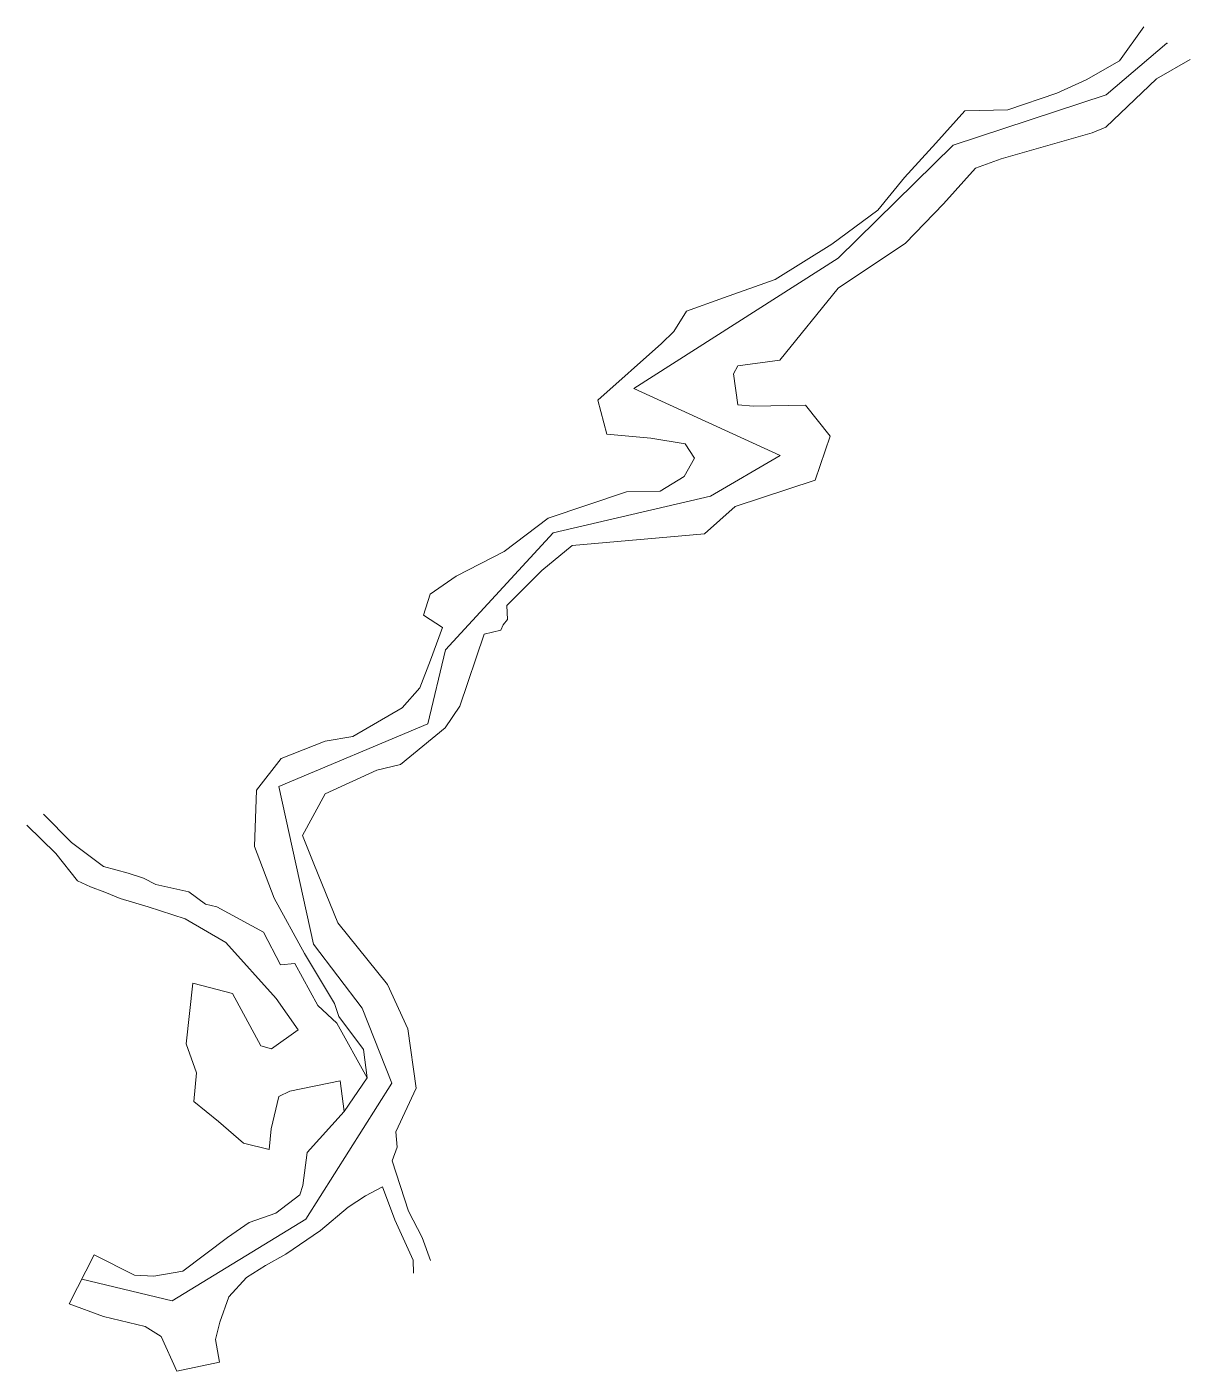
# Model space of a CAD drawing. Header units: millimetres. Extents: x 751767.3 to 751839.3, y 4175407.5 to 4175490.7.
import ezdxf

# ---------------------------------------------------------------- set-up
doc = ezdxf.new("R2010")
doc.units = ezdxf.units.MM
for name, color, linetype, lineweight in [('735YENI', 18, 'Continuous', 13), ('GEOFENCE', 3, 'Continuous', 0), ('INIT_COORD', 5, 'Continuous', 0)]:
    doc.layers.add(name, color=color, linetype=linetype, lineweight=lineweight)

msp = doc.modelspace()

# ---------------------------------------------------------------- linework, layer by layer
at = {"layer": '735YENI', "lineweight": 0}
for p, q in [((751836.426, 4175490.733, 732.865), (751834.925, 4175488.64, 733.261)), ((751834.925, 4175488.64, 733.261), (751832.852, 4175487.449, 733.876)), ((751837.217, 4175487.523, 733.392), (751839.298, 4175488.71, 733.205)), ((751832.852, 4175487.449, 733.876), (751831.05, 4175486.621, 734.257)), ((751834.082, 4175484.514, 734.118), (751837.217, 4175487.523, 733.392)), ((751831.05, 4175486.621, 734.257), (751828.007, 4175485.589, 734.497)), ((751825.341, 4175485.525, 734.49), (751823.552, 4175483.541, 734.61)), ((751828.007, 4175485.589, 734.497), (751825.341, 4175485.525, 734.49)), ((751827.591, 4175482.569, 734.554), (751833.223, 4175484.172, 734.294)), ((751833.223, 4175484.172, 734.294), (751834.082, 4175484.514, 734.118)), ((751823.552, 4175483.541, 734.61), (751821.611, 4175481.398, 734.61)), ((751826.011, 4175481.976, 734.49), (751827.591, 4175482.569, 734.554)), ((751821.611, 4175481.398, 734.61), (751819.951, 4175479.387, 734.61)), ((751824.024, 4175479.767, 734.61), (751826.011, 4175481.976, 734.49)), ((751821.676, 4175477.331, 734.61), (751824.024, 4175479.767, 734.61)), ((751819.951, 4175479.387, 734.61), (751817.115, 4175477.269, 734.61)), ((751817.115, 4175477.269, 734.61), (751813.602, 4175475.085, 734.61)), ((751817.507, 4175474.542, 734.822), (751821.676, 4175477.331, 734.61)), ((751813.602, 4175475.085, 734.61), (751810.4, 4175473.96, 734.946)), ((751810.4, 4175473.96, 734.946), (751808.105, 4175473.128, 734.925)), ((751813.902, 4175470.086, 734.5), (751817.507, 4175474.542, 734.822)), ((751808.105, 4175473.128, 734.925), (751807.335, 4175471.871, 734.556)), ((751807.335, 4175471.871, 734.556), (751806.555, 4175471.128, 734.255)), ((751806.555, 4175471.128, 734.255), (751802.614, 4175467.612, 734.113)), ((751811.024, 4175469.256, 734.409), (751811.294, 4175469.751, 734.5)), ((751811.294, 4175469.751, 734.5), (751813.902, 4175470.086, 734.5)), ((751811.296, 4175467.322, 734.108), (751811.024, 4175469.256, 734.409)), ((751802.614, 4175467.612, 734.113), (751803.184, 4175465.508, 734.385)), ((751812.27, 4175467.248, 734.402), (751811.296, 4175467.322, 734.108)), ((751815.48, 4175467.296, 734.5), (751812.27, 4175467.248, 734.402)), ((751817.006, 4175465.387, 734.5), (751815.48, 4175467.296, 734.5)), ((751803.184, 4175465.508, 734.385), (751805.913, 4175465.259, 734.325)), ((751805.913, 4175465.259, 734.325), (751808.031, 4175464.921, 733.831)), ((751808.031, 4175464.921, 733.831), (751808.608, 4175464.018, 733.794)), ((751816.072, 4175462.664, 734.5), (751817.006, 4175465.387, 734.5)), ((751808.608, 4175464.018, 733.794), (751807.976, 4175462.893, 733.862)), ((751807.976, 4175462.893, 733.862), (751806.475, 4175461.986, 733.755)), ((751811.119, 4175461.02, 736.345), (751816.072, 4175462.664, 734.5)), ((751804.402, 4175461.93, 734.02), (751799.543, 4175460.303, 733.982)), ((751806.475, 4175461.986, 733.755), (751804.402, 4175461.93, 734.02)), ((751809.233, 4175459.33, 734.171), (751811.119, 4175461.02, 736.345)), ((751799.543, 4175460.303, 733.982), (751796.822, 4175458.24, 733.027)), ((751801.028, 4175458.619, 733.915), (751809.233, 4175459.33, 734.171)), ((751796.822, 4175458.24, 733.027), (751793.846, 4175456.715, 732.307)), ((751799.164, 4175457.063, 733.4), (751801.028, 4175458.619, 733.915)), ((751792.25, 4175455.608, 733.022), (751793.846, 4175456.715, 732.307)), ((751796.983, 4175454.896, 732.013), (751799.164, 4175457.063, 733.4)), ((751791.82, 4175454.29, 733.022), (751792.25, 4175455.608, 732.307)), ((751797.03, 4175454.04, 732.013), (751796.983, 4175454.896, 733.4)), ((751792.995, 4175453.536, 733.022), (751791.82, 4175454.29, 732.307)), ((751796.756, 4175453.708, 732.013), (751797.03, 4175454.04, 733.4)), ((751792.264, 4175451.51, 733.31), (751792.995, 4175453.536, 733.022)), ((751795.576, 4175453.122, 732.013), (751794.068, 4175448.656, 733.437)), ((751795.576, 4175453.122, 732.013), (751796.624, 4175453.374, 733.4)), ((751796.624, 4175453.374, 732.013), (751796.756, 4175453.708, 733.4)), ((751791.608, 4175449.806, 733.731), (751792.264, 4175451.51, 733.31)), ((751791.608, 4175449.806, 733.731), (751790.507, 4175448.553, 733.524)), ((751790.507, 4175448.553, 733.524), (751787.447, 4175446.78, 733.869)), ((751793.162, 4175447.33, 733.491), (751794.068, 4175448.656, 733.437)), ((751790.398, 4175445.061, 733.709), (751793.162, 4175447.33, 733.491)), ((751785.738, 4175446.494, 733.892), (751783.012, 4175445.415, 733.826)), ((751787.447, 4175446.78, 733.869), (751785.738, 4175446.494, 733.892)), ((751783.012, 4175445.415, 733.826), (751781.495, 4175443.468, 733.793)), ((751785.732, 4175443.245, 733.901), (751788.933, 4175444.697, 733.869)), ((751788.933, 4175444.697, 733.869), (751790.398, 4175445.061, 733.709)), ((751781.495, 4175443.468, 733.793), (751781.373, 4175439.973, 733.617)), ((751784.34, 4175440.657, 733.631), (751785.732, 4175443.245, 733.901)), ((751770.031, 4175440.215, 760.835), (751768.302, 4175441.968, 762.778)), ((751767.269, 4175441.298, 762.778), (751769.064, 4175439.549, 760.835)), ((751785.037, 4175438.894, 733.688), (751784.34, 4175440.657, 733.631)), ((751772.014, 4175438.733, 756.333), (751770.031, 4175440.215, 760.835)), ((751781.373, 4175439.973, 733.617), (751782.572, 4175436.77, 733.474)), ((751769.064, 4175439.549, 760.835), (751770.394, 4175437.848, 757.457)), ((751786.516, 4175435.249, 733.374), (751785.037, 4175438.894, 733.688)), ((751773.534, 4175438.331, 753.332), (751772.014, 4175438.733, 756.333)), ((751774.495, 4175438.006, 751.585), (751773.534, 4175438.331, 753.332)), ((751775.252, 4175437.625, 750.787), (751774.495, 4175438.006, 751.585)), ((751770.394, 4175437.848, 757.457), (751771.203, 4175437.473, 755.988)), ((751771.203, 4175437.473, 755.988), (751772.104, 4175437.155, 754.922)), ((751777.302, 4175437.16, 746.251), (751775.252, 4175437.625, 750.787)), ((751778.329, 4175436.392, 745.217), (751777.302, 4175437.16, 746.251)), ((751772.104, 4175437.155, 754.922), (751773.043, 4175436.744, 753.218)), ((751773.043, 4175436.744, 753.218), (751774.77, 4175436.24, 750.509)), ((751779.033, 4175436.243, 744.499), (751778.329, 4175436.392, 745.217)), ((751782.572, 4175436.77, 733.474), (751784.461, 4175433.351, 733.363)), ((751774.77, 4175436.24, 750.509), (751777.071, 4175435.503, 748.262)), ((751777.071, 4175435.503, 748.262), (751779.579, 4175434.026, 744.833)), ((751781.915, 4175434.667, 744.659), (751779.033, 4175436.243, 744.499)), ((751782.981, 4175432.642, 742.206), (751781.915, 4175434.667, 744.659)), ((751789.608, 4175431.421, 733.031), (751786.516, 4175435.249, 733.374)), ((751779.579, 4175434.026, 744.833), (751782.7, 4175430.565, 741.11)), ((751784.461, 4175433.351, 733.363), (751786.311, 4175430.251, 733.264)), ((751783.861, 4175432.728, 742.206), (751782.981, 4175432.642, 742.206)), ((751785.275, 4175430.129, 740.119), (751783.861, 4175432.728, 742.206)), ((751777.547, 4175431.5, 744.684), (751777.125, 4175427.757, 742.661)), ((751780.003, 4175430.87, 740.984), (751777.547, 4175431.5, 744.684)), ((751790.849, 4175428.68, 732.72), (751789.608, 4175431.421, 733.031)), ((751781.762, 4175427.625, 738.947), (751780.003, 4175430.87, 740.984)), ((751782.7, 4175430.565, 741.11), (751784.067, 4175428.612, 739.242)), ((751786.451, 4175429.033, 732.954), (751785.275, 4175430.129, 740.119)), ((751786.311, 4175430.251, 733.264), (751786.582, 4175429.446, 732.94)), ((751788.343, 4175425.637, 732.959), (751786.451, 4175429.033, 732.954)), ((751786.582, 4175429.446, 732.94), (751788.104, 4175427.411, 732.809)), ((751784.067, 4175428.612, 739.242), (751782.415, 4175427.44, 738.489)), ((751791.366, 4175425.009, 732.734), (751790.849, 4175428.68, 732.72)), ((751777.125, 4175427.757, 742.661), (751777.781, 4175425.958, 741.826)), ((751782.415, 4175427.44, 738.489), (751781.762, 4175427.625, 738.947)), ((751788.104, 4175427.411, 732.809), (751788.343, 4175425.637, 732.959)), ((751777.781, 4175425.958, 741.826), (751777.607, 4175424.182, 740.277)), ((751788.343, 4175425.637, 732.959), (751786.925, 4175423.563, 732.752)), ((751782.876, 4175424.488, 737.19), (751783.555, 4175424.822, 737.425)), ((751783.555, 4175424.822, 737.425), (751786.66, 4175425.457, 736.29)), ((751786.66, 4175425.457, 736.29), (751786.925, 4175423.563, 732.752)), ((751790.106, 4175422.31, 732.809), (751791.366, 4175425.009, 732.734)), ((751777.607, 4175424.182, 740.277), (751779.141, 4175422.94, 739.017)), ((751782.385, 4175422.49, 737.225), (751782.876, 4175424.488, 737.19)), ((751786.925, 4175423.563, 732.752), (751784.622, 4175421.033, 732.338)), ((751779.141, 4175422.94, 739.017), (751780.679, 4175421.604, 737.973)), ((751782.272, 4175421.218, 737.799), (751782.385, 4175422.49, 737.225)), ((751790.19, 4175421.357, 732.764), (751790.106, 4175422.31, 732.809)), ((751780.679, 4175421.604, 737.973), (751782.272, 4175421.218, 737.799)), ((751789.879, 4175420.513, 732.616), (751790.19, 4175421.357, 732.764)), ((751784.622, 4175421.033, 732.338), (751784.354, 4175418.975, 732.05)), ((751790.889, 4175417.385, 729.231), (751789.879, 4175420.513, 732.616)), ((751784.354, 4175418.975, 732.05), (751784.166, 4175418.411, 731.84)), ((751788.246, 4175418.343, 732.236), (751789.285, 4175418.901, 732.332)), ((751789.285, 4175418.901, 732.332), (751790.062, 4175416.854, 729.231)), ((751784.166, 4175418.411, 731.84), (751782.688, 4175417.258, 731.941)), ((751787.163, 4175417.645, 732.163), (751788.246, 4175418.343, 732.236)), ((751782.688, 4175417.258, 731.941), (751781.036, 4175416.686, 732.247)), ((751785.451, 4175416.192, 732.008), (751787.163, 4175417.645, 732.163)), ((751791.743, 4175415.749, 727.478), (751790.889, 4175417.385, 729.231)), ((751781.036, 4175416.686, 732.247), (751779.695, 4175415.761, 734.135)), ((751790.062, 4175416.854, 729.231), (751791.181, 4175414.352, 726.791)), ((751779.695, 4175415.761, 734.135), (751776.925, 4175413.675, 732.877)), ((751783.298, 4175414.736, 732.125), (751785.451, 4175416.192, 732.008)), ((751792.261, 4175414.331, 724.898), (751791.743, 4175415.749, 727.478)), ((751771.444, 4175414.685, 733.934), (751769.881, 4175411.658, 733.979)), ((751773.932, 4175413.424, 733.398), (751771.444, 4175414.685, 733.934)), ((751782.045, 4175414.023, 732.496), (751783.298, 4175414.736, 732.125)), ((751780.863, 4175413.274, 733.967), (751782.045, 4175414.023, 732.496)), ((751791.181, 4175414.352, 726.791), (751791.21, 4175413.558, 724.883)), ((751775.129, 4175413.373, 733.191), (751773.932, 4175413.424, 733.398)), ((751776.925, 4175413.675, 732.877), (751775.129, 4175413.373, 733.191)), ((751779.77, 4175412.083, 732.726), (751780.863, 4175413.274, 733.967)), ((751769.881, 4175411.658, 733.979), (751772.009, 4175410.873, 733.498)), ((751779.213, 4175410.522, 733.226), (751779.77, 4175412.083, 732.726)), ((751772.009, 4175410.873, 733.498), (751774.6, 4175410.256, 733.244)), ((751779.213, 4175410.522, 733.226), (751778.946, 4175409.447, 733.089)), ((751775.579, 4175409.637, 733.048), (751774.6, 4175410.256, 733.244)), ((751776.554, 4175407.484, 733.012), (751775.579, 4175409.637, 733.048)), ((751778.946, 4175409.447, 733.089), (751779.203, 4175408.03, 732.966)), ((751779.203, 4175408.03, 732.966), (751776.554, 4175407.484, 733.012))]:
    msp.add_line(p, q, dxfattribs=at)
at = {"layer": 'GEOFENCE'}
for p, q in [((751837.862, 4175489.721, 733.035), (751834.106, 4175486.525, 733.857)), ((751834.106, 4175486.525, 733.857), (751824.631, 4175483.407, 734.568)), ((751824.631, 4175483.407, 734.568), (751817.495, 4175476.402, 734.697)), ((751817.495, 4175476.402, 734.697), (751804.842, 4175468.347, 734.722)), ((751804.842, 4175468.347, 734.722), (751813.916, 4175464.195, 734.067)), ((751813.916, 4175464.195, 734.067), (751809.598, 4175461.675, 733.993)), ((751809.598, 4175461.675, 733.993), (751799.859, 4175459.404, 733.948)), ((751799.859, 4175459.404, 733.948), (751793.198, 4175452.144, 732.238)), ((751793.198, 4175452.144, 732.238), (751792.09, 4175447.567, 733.92)), ((751792.09, 4175447.567, 733.92), (751782.875, 4175443.684, 733.872)), ((751782.875, 4175443.684, 733.872), (751785.018, 4175433.93, 733.356)), ((751785.018, 4175433.93, 733.356), (751788.028, 4175429.957, 732.957)), ((751788.028, 4175429.957, 732.957), (751789.861, 4175425.307, 732.846)), ((751789.861, 4175425.307, 732.846), (751784.549, 4175416.89, 731.877)), ((751784.549, 4175416.89, 731.877), (751776.271, 4175411.843, 734.327)), ((751776.271, 4175411.843, 734.327), (751770.663, 4175413.172, 733.957))]:
    msp.add_line(p, q, dxfattribs=at)
at = {"layer": 'INIT_COORD'}
msp.add_point((751837.862, 4175489.721, 733.035), dxfattribs=at)

doc.saveas('drawing.dxf')
